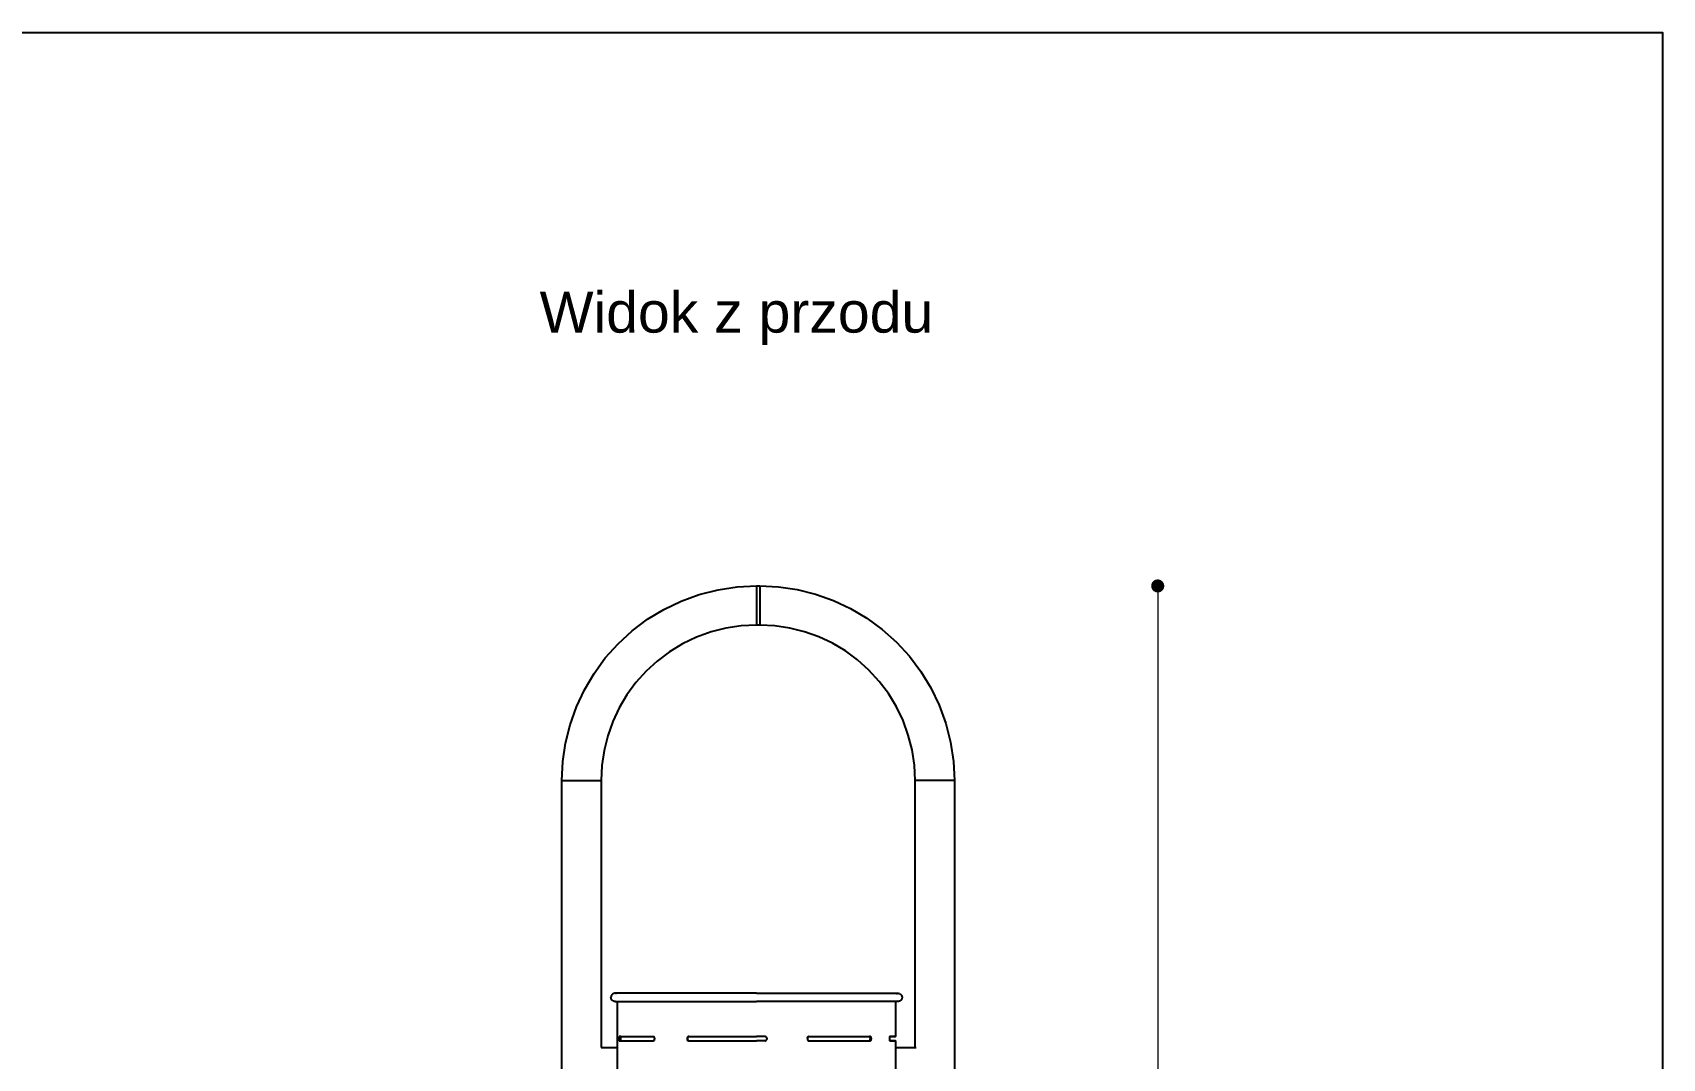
# Model space of a CAD drawing. Header units: millimetres. Extents: x 12069 to 16055, y 15847 to 21295.
# Drawn here: x 14062 to 16055, y 20041 to 21295 of the extents above; entities that cross this region are included whole.
import ezdxf

# ---------------------------------------------------------------- set-up
doc = ezdxf.new("R2010")
doc.units = ezdxf.units.MM
doc.header["$LTSCALE"] = 3
doc.layers.add('DomyÅ›lny', color=7, linetype='Continuous')
doc.styles.get("Standard").update_dxf_attribs({"font": 'arial.ttf'})
doc.dimstyles.new('MATEUSZ', dxfattribs={"dimtxt": 35, "dimasz": 16, "dimexe": 0.18, "dimexo": 0.0625, "dimgap": 0.09, "dimtad": 0, "dimdec": 0, "dimdsep": 46, "dimtxsty": 'Standard', "dimblk": 'DOT', "dimcen": 0.09, "dimse1": 1, "dimse2": 1, "dimadec": 0, "dimazin": 0, "dimtfac": 1, "dimtdec": 0, "dimtofl": 0, "dimtmove": 0, "dimatfit": 3, "dimfxl": 1, "dimtolj": 1, "dimtzin": 0, "dimlwd": 9, "dimlwe": 9, "dimarcsym": 0})

# ---------------------------------------------------------------- blocks, each defined once
blk = doc.blocks.new('_Dot')
at = {"color": 0, "linetype": 'ByBlock', "lineweight": -2}
blk.add_line((-0.5, 0), (-1, 0), dxfattribs=at)
at = {"color": 0, "linetype": 'ByBlock', "const_width": 0.5}
blk.add_lwpolyline([(-0.25, 0, 1), (0.25, 0, 1)], format="xyb", close=True, dxfattribs=at)
blk = doc.blocks.new('*D29')
at = {"color": 0, "lineweight": 9, "transparency": 16777216}
for p, q in [((15437.8, 20602.3), (15437.8, 19989)), ((15437.8, 19274.4), (15437.8, 19887.7))]:
    blk.add_line(p, q, dxfattribs=at)
at = {"layer": 'Defpoints', "color": 0, "transparency": 16777216}
for p in [(14951.1, 20618.3), (15188.9, 19258.4), (15437.8, 19258.4)]:
    blk.add_point(p, dxfattribs=at)
at = {"color": 0, "lineweight": 9, "transparency": 16777216, "xscale": 16, "yscale": 16, "zscale": 16}
for p, rotation in [((15437.8, 20618.3), 90), ((15437.8, 19258.4), 270)]:
    blk.add_blockref('_Dot', p, dxfattribs=dict(at, rotation=rotation))
at = {"color": 0, "transparency": 16777216, "insert": (15437.8, 19938.4), "char_height": 35, "attachment_point": 5, "rotation": 90}
blk.add_mtext('\\A1;1360', dxfattribs=at)

msp = doc.modelspace()

# ---------------------------------------------------------------- linework, layer by layer
msp.add_lwpolyline([(12068.5, 21295), (16055.1, 21295), (16055.1, 15847.5), (12068.5, 15847.5)], close=True)
at = {"layer": 'DomyÅ›lny'}
for p, q in [((14947.1, 20618.3), (14951.1, 20618.3)), ((14951.1, 20570.3), (14947.1, 20570.3)), ((14709.1, 19258.4), (14709.1, 20380.3)), ((14757.1, 20380.3), (14757.1, 20053.7)), ((15141.1, 20053.7), (15141.1, 20380.3)), ((15189.1, 20380.3), (15189.1, 19258.4)), ((14777.1, 19717.1), (14777.1, 20110.1)), ((15117.1, 20110.1), (15117.1, 20067.1)), ((14757.1, 20053.7), (14777.1, 20053.7)), ((14779, 20065.1), (14779, 20064.1)), ((14780.9, 20065.1), (14779, 20065.1)), ((14780.9, 20064.1), (14779, 20064.1)), ((14781.2, 20067.1), (14779.3, 20067.1)), ((14781.2, 20062.1), (14779.3, 20062.1)), ((14780.9, 20065.1), (14780.9, 20064.1)), ((14821.9, 20062.1), (14821, 20062.1)), ((14822.4, 20065.1), (14822.4, 20064.1)), ((14862.2, 20065.1), (14862.2, 20064.1)), ((14862.7, 20065.1), (14862.2, 20065.1)), ((14862.7, 20064.1), (14862.2, 20064.1)), ((14862.7, 20065.1), (14862.7, 20064.1)), ((14864.5, 20067.1), (14864, 20067.1)), ((14864.5, 20062.1), (14864, 20062.1)), ((14958.1, 20067.1), (14957.6, 20067.1)), ((14958.1, 20062.1), (14957.6, 20062.1)), ((14959.7, 20065.1), (14959.7, 20064.1)), ((15009.3, 20065.1), (15009.3, 20064.1)), ((15009.9, 20067.1), (15011.2, 20067.1)), ((15009.9, 20062.1), (15011.2, 20062.1)), ((15085, 20067.1), (15086.3, 20067.1)), ((15085, 20062.1), (15086.3, 20062.1)), ((15086.2, 20065.1), (15086.2, 20064.1)), ((15086.2, 20065.1), (15087.5, 20065.1)), ((15086.2, 20064.1), (15087.5, 20064.1)), ((15087.5, 20065.1), (15087.5, 20064.1)), ((15109.6, 20065.1), (15109.6, 20064.1)), ((15117.1, 20062.1), (15117.1, 20017.1)), ((15117.1, 20053.7), (15142.3, 20053.7))]:
    msp.add_line(p, q, dxfattribs=at)
for points in [[(14709.1, 20380.3, 0), (14710.2, 20403.4, 0), (14713.5, 20426.1, 0), (14719.1, 20448.5, 0), (14726.8, 20470.4, 0), (14736.6, 20491.4, 0), (14748.4, 20511.4, 0), (14762.2, 20530.2, 0), (14777.8, 20547.6, 0), (14795, 20563.4, 0), (14813.8, 20577.5, 0), (14833.8, 20589.6, 0), (14855.1, 20599.8, 0), (14877.2, 20607.8, 0), (14900.2, 20613.6, 0), (14923.6, 20617.1, 0), (14947.1, 20618.3, 0)], [(14947.1, 20618.3, 0), (14947.1, 20618.3, 0), (14947.1, 20618.3, 0), (14947.1, 20618.3, 0), (14947.1, 20618.3, 0), (14947.1, 20618.3, 0), (14947.1, 20618.3, 0), (14947.1, 20618.3, 0), (14947.1, 20618.3, 0), (14947.1, 20618.3, 0), (14947.1, 20618.3, 0), (14947.1, 20618.3, 0), (14947.1, 20618.3, 0), (14947.1, 20618.3, 0), (14947.1, 20618.1, 0), (14947.1, 20617.6, 0), (14947.1, 20615.3, 0), (14947.1, 20594.3, 0)], [(14951.1, 20618.3, 0), (14951.1, 20618.3, 0), (14951.1, 20618.3, 0), (14951.1, 20618.3, 0), (14951.1, 20618.3, 0), (14951.1, 20618.3, 0), (14951.1, 20618.3, 0), (14951.1, 20618.3, 0), (14951.1, 20618.3, 0), (14951.1, 20618.3, 0), (14951.1, 20618.3, 0), (14951.1, 20618.3, 0), (14951.1, 20618.3, 0), (14951.1, 20618.3, 0), (14951.1, 20618.1, 0), (14951.1, 20617.6, 0), (14951.1, 20615.3, 0), (14951.1, 20594.3, 0)], [(14951.1, 20618.3, 0), (14974.1, 20617.2, 0), (14996.9, 20613.9, 0), (15019.3, 20608.3, 0), (15041.1, 20600.6, 0), (15062.2, 20590.8, 0), (15082.2, 20579, 0), (15101, 20565.2, 0), (15118.4, 20549.6, 0), (15134.2, 20532.4, 0), (15148.2, 20513.6, 0), (15160.4, 20493.6, 0), (15170.6, 20472.3, 0), (15178.6, 20450.2, 0), (15184.4, 20427.2, 0), (15187.9, 20403.8, 0), (15189.1, 20380.3, 0)], [(14947.1, 20594.3, 0), (14947.1, 20570.3, 0)], [(14951.1, 20594.3, 0), (14951.1, 20577.3, 0), (14951.1, 20572, 0), (14951.1, 20570.7, 0), (14951.1, 20570.4, 0), (14951.1, 20570.3, 0), (14951.1, 20570.3, 0), (14951.1, 20570.3, 0), (14951.1, 20570.3, 0), (14951.1, 20570.3, 0), (14951.1, 20570.3, 0), (14951.1, 20570.3, 0), (14951.1, 20570.3, 0), (14951.1, 20570.3, 0), (14951.1, 20570.3, 0), (14951.1, 20570.3, 0), (14951.1, 20570.3, 0), (14951.1, 20570.3, 0), (14951.1, 20570.3, 0)], [(14947.1, 20570.3, 0), (14928.3, 20569.4, 0), (14909.7, 20566.6, 0), (14891.5, 20562, 0), (14873.8, 20555.6, 0), (14856.8, 20547.5, 0), (14840.7, 20537.8, 0), (14825.8, 20526.5, 0), (14812, 20513.9, 0), (14799.6, 20500.1, 0), (14788.6, 20485.1, 0), (14779.1, 20469.1, 0), (14771.3, 20452.4, 0), (14765.1, 20435, 0), (14760.7, 20417, 0), (14758, 20398.7, 0), (14757.1, 20380.3, 0)], [(15141.1, 20380.3, 0), (15140.2, 20399.1, 0), (15137.4, 20417.7, 0), (15132.8, 20435.9, 0), (15126.4, 20453.6, 0), (15118.3, 20470.6, 0), (15108.5, 20486.7, 0), (15097.3, 20501.6, 0), (15084.7, 20515.4, 0), (15070.8, 20527.8, 0), (15055.9, 20538.8, 0), (15039.9, 20548.3, 0), (15023.2, 20556.1, 0), (15005.8, 20562.3, 0), (14987.8, 20566.7, 0), (14969.5, 20569.4, 0), (14951.1, 20570.3, 0)], [(14709.1, 20380.3, 0), (14709.1, 20380.3, 0), (14709.1, 20380.3, 0), (14709.1, 20380.3, 0), (14709.1, 20380.3, 0), (14709.1, 20380.3, 0), (14709.1, 20380.3, 0), (14709.1, 20380.3, 0), (14709.1, 20380.3, 0), (14709.1, 20380.3, 0), (14709.1, 20380.3, 0), (14709.1, 20380.3, 0), (14709.1, 20380.3, 0), (14709.1, 20380.3, 0), (14709.3, 20380.3, 0), (14709.8, 20380.3, 0), (14712, 20380.3, 0), (14733.1, 20380.3, 0)], [(14733.1, 20380.3, 0), (14757.1, 20380.3, 0)], [(15165.1, 20380.3, 0), (15141.1, 20380.3, 0)], [(15189.1, 20380.3, 0), (15189.1, 20380.3, 0), (15189.1, 20380.3, 0), (15189.1, 20380.3, 0), (15189.1, 20380.3, 0), (15189.1, 20380.3, 0), (15189.1, 20380.3, 0), (15189.1, 20380.3, 0), (15189.1, 20380.3, 0), (15189.1, 20380.3, 0), (15189.1, 20380.3, 0), (15189.1, 20380.3, 0), (15189.1, 20380.3, 0), (15189, 20380.3, 0), (15188.9, 20380.3, 0), (15188.4, 20380.3, 0), (15186.1, 20380.3, 0), (15165.1, 20380.3, 0)], [(14774.1, 20120.1, 0), (14773.6, 20120.1, 0), (14773.1, 20120, 0), (14772.6, 20119.9, 0), (14772.1, 20119.7, 0), (14771.7, 20119.5, 0), (14771.2, 20119.2, 0), (14770.9, 20118.9, 0), (14770.5, 20118.6, 0), (14770.2, 20118.2, 0), (14769.9, 20117.8, 0), (14769.6, 20117.4, 0), (14769.4, 20117, 0), (14769.3, 20116.5, 0), (14769.2, 20116, 0), (14769.1, 20115.6, 0), (14769.1, 20115.1, 0)], [(14774.1, 20110.1, 0), (14773.2, 20110.2, 0), (14772.7, 20110.3, 0), (14772.2, 20110.5, 0), (14771.8, 20110.7, 0), (14771.4, 20110.9, 0), (14771, 20111.2, 0), (14770.6, 20111.5, 0), (14770.3, 20111.9, 0), (14770, 20112.3, 0), (14769.7, 20112.7, 0), (14769.5, 20113.1, 0), (14769.3, 20113.6, 0), (14769.2, 20114.1, 0), (14769.1, 20114.6, 0), (14769.1, 20115.1, 0)], [(14775.7, 20119.9, 0), (14774.9, 20120, 0), (14774.1, 20120.1, 0)], [(14947.1, 20120.1, 0), (14774.1, 20120.1, 0)], [(14947.1, 20120.1, 0), (15120.1, 20120.1, 0)], [(15118.5, 20119.9, 0), (15119.3, 20120, 0), (15120.1, 20120.1, 0)], [(15120.1, 20120.1, 0), (15120.6, 20120.1, 0), (15121.1, 20120, 0), (15121.6, 20119.9, 0), (15122.1, 20119.7, 0), (15122.5, 20119.5, 0), (15122.9, 20119.2, 0), (15123.3, 20118.9, 0), (15123.7, 20118.6, 0), (15124, 20118.2, 0), (15124.3, 20117.8, 0), (15124.5, 20117.4, 0), (15124.7, 20117, 0), (15124.9, 20116.5, 0), (15125, 20116, 0), (15125.1, 20115.6, 0), (15125.1, 20115.1, 0)], [(15125.1, 20115.1, 0), (15125.1, 20114.6, 0), (15125, 20114.1, 0), (15124.9, 20113.6, 0), (15124.7, 20113.1, 0), (15124.5, 20112.7, 0), (15124.2, 20112.3, 0), (15123.9, 20111.9, 0), (15123.6, 20111.5, 0), (15123.2, 20111.2, 0), (15122.8, 20110.9, 0), (15122.4, 20110.7, 0), (15121.9, 20110.5, 0), (15121.5, 20110.3, 0), (15121, 20110.2, 0), (15120.6, 20110.1, 0), (15120.1, 20110.1, 0)], [(14774.1, 20110.1, 0), (14774.8, 20110.2, 0), (14775.5, 20110.3, 0)], [(14774.1, 20110.1, 0), (14774.1, 20110.1, 0), (14774.1, 20110.1, 0), (14774.1, 20110.1, 0), (14774.1, 20110.1, 0), (14774.1, 20110.1, 0), (14774.1, 20110.1, 0), (14774.1, 20110.1, 0), (14774.1, 20110.1, 0), (14774.1, 20110.1, 0), (14774.1, 20110.1, 0), (14774.3, 20110.1, 0), (14775.2, 20110.1, 0), (14779.1, 20110.1, 0), (14821.1, 20110.1, 0), (14947.1, 20110.1, 0)], [(15120.1, 20110.1, 0), (15120.1, 20110.1, 0), (15120.1, 20110.1, 0), (15120.1, 20110.1, 0), (15120.1, 20110.1, 0), (15120.1, 20110.1, 0), (15120.1, 20110.1, 0), (15120.1, 20110.1, 0), (15120.1, 20110.1, 0), (15120.1, 20110.1, 0), (15120.1, 20110.1, 0), (15119.9, 20110.1, 0), (15119, 20110.1, 0), (15115.1, 20110.1, 0), (15073, 20110.1, 0), (14947.1, 20110.1, 0)], [(15120.1, 20110.1, 0), (15119.7, 20110.1, 0), (15119.4, 20110.2, 0), (15118.7, 20110.3, 0)], [(14779.3, 20067.1, 0), (14779.3, 20067.1, 0), (14779.3, 20067.1, 0), (14779.3, 20067.1, 0), (14779.3, 20067.1, 0), (14779.3, 20067.1, 0), (14779.3, 20067.1, 0), (14779.3, 20067.1, 0), (14779.3, 20067.1, 0), (14779.2, 20067, 0), (14779.2, 20066.9, 0), (14779.1, 20066.8, 0), (14779.1, 20066.2, 0), (14779, 20065.1, 0)], [(14779, 20064.1, 0), (14779, 20064, 0), (14779, 20063.3, 0), (14779.1, 20062.6, 0), (14779.2, 20062.4, 0), (14779.2, 20062.2, 0), (14779.2, 20062.2, 0), (14779.3, 20062.2, 0), (14779.3, 20062.1, 0), (14779.3, 20062.1, 0), (14779.3, 20062.1, 0), (14779.3, 20062.1, 0), (14779.3, 20062.1, 0), (14779.3, 20062.1, 0), (14779.3, 20062.1, 0), (14779.3, 20062.1, 0)], [(14779.3, 20067.1, 0), (14794, 20067.1, 0), (14821, 20067.1, 0)], [(14779.3, 20062.1, 0), (14794, 20062.1, 0), (14821, 20062.1, 0)], [(14781.2, 20067.1, 0), (14781.2, 20067.1, 0), (14781.2, 20067.1, 0), (14781.2, 20067.1, 0), (14781.2, 20067.1, 0), (14781.2, 20067.1, 0), (14781.2, 20067.1, 0), (14781.1, 20067.1, 0), (14781.1, 20067.1, 0), (14781.1, 20067, 0), (14781.1, 20066.9, 0), (14781, 20066.8, 0), (14780.9, 20066.2, 0), (14780.9, 20065.1, 0)], [(14780.9, 20064.1, 0), (14780.9, 20064, 0), (14780.9, 20063.4, 0), (14781, 20062.6, 0), (14781, 20062.4, 0), (14781.1, 20062.2, 0), (14781.1, 20062.2, 0), (14781.1, 20062.2, 0), (14781.2, 20062.1, 0), (14781.2, 20062.1, 0), (14781.2, 20062.1, 0), (14781.2, 20062.1, 0), (14781.2, 20062.1, 0), (14781.2, 20062.1, 0), (14781.2, 20062.1, 0), (14781.2, 20062.1, 0)], [(14781.2, 20067.1, 0), (14795.5, 20067.1, 0), (14821.9, 20067.1, 0)], [(14822.4, 20065.1, 0), (14822.4, 20065.2, 0), (14822.4, 20065.5, 0), (14822.3, 20065.9, 0), (14822.2, 20066.1, 0), (14822.1, 20066.3, 0), (14822, 20066.5, 0), (14821.9, 20066.6, 0), (14821.8, 20066.8, 0), (14821.6, 20066.9, 0), (14821.5, 20067, 0), (14821.3, 20067.1, 0), (14821.2, 20067.1, 0), (14821, 20067.1, 0)], [(14821, 20062.1, 0), (14821.1, 20062.1, 0), (14821.2, 20062.1, 0), (14821.3, 20062.2, 0), (14821.5, 20062.2, 0), (14821.6, 20062.3, 0), (14821.7, 20062.4, 0), (14821.8, 20062.5, 0), (14821.9, 20062.6, 0), (14822, 20062.7, 0), (14822.2, 20063, 0), (14822.3, 20063.4, 0), (14822.4, 20063.7, 0), (14822.4, 20064.1, 0)], [(14864, 20067.1, 0), (14863.9, 20067.1, 0), (14863.7, 20067.1, 0), (14863.5, 20067, 0), (14863.4, 20067, 0), (14863.2, 20066.9, 0), (14863.1, 20066.8, 0), (14863, 20066.7, 0), (14862.8, 20066.6, 0), (14862.7, 20066.5, 0), (14862.6, 20066.4, 0), (14862.5, 20066.2, 0), (14862.4, 20066, 0), (14862.3, 20065.8, 0), (14862.3, 20065.6, 0), (14862.2, 20065.4, 0), (14862.2, 20065.1, 0)], [(14862.2, 20064.1, 0), (14862.2, 20064, 0), (14862.2, 20063.7, 0), (14862.3, 20063.5, 0), (14862.3, 20063.3, 0), (14862.4, 20063.1, 0), (14862.5, 20062.9, 0), (14862.7, 20062.7, 0), (14862.8, 20062.6, 0), (14863, 20062.4, 0), (14863.2, 20062.3, 0), (14863.4, 20062.2, 0), (14863.6, 20062.2, 0), (14863.8, 20062.1, 0), (14864, 20062.1, 0)], [(14864.5, 20067.1, 0), (14864.3, 20067.1, 0), (14864.2, 20067.1, 0), (14864, 20067, 0), (14863.9, 20067, 0), (14863.7, 20066.9, 0), (14863.6, 20066.8, 0), (14863.4, 20066.7, 0), (14863.3, 20066.6, 0), (14863.2, 20066.5, 0), (14863.1, 20066.4, 0), (14862.9, 20066.2, 0), (14862.9, 20066, 0), (14862.8, 20065.8, 0), (14862.7, 20065.6, 0), (14862.7, 20065.4, 0), (14862.7, 20065.1, 0)], [(14862.7, 20064.1, 0), (14862.7, 20064, 0), (14862.7, 20063.7, 0), (14862.7, 20063.5, 0), (14862.8, 20063.3, 0), (14862.9, 20063.1, 0), (14863, 20062.9, 0), (14863.1, 20062.7, 0), (14863.3, 20062.6, 0), (14863.5, 20062.4, 0), (14863.6, 20062.3, 0), (14863.8, 20062.2, 0), (14864, 20062.2, 0), (14864.3, 20062.1, 0), (14864.5, 20062.1, 0)], [(14864, 20067.1, 0), (14947.1, 20067.1, 0)], [(14864, 20062.1, 0), (14947.1, 20062.1, 0)], [(14958.1, 20067.1, 0), (14947.1, 20067.1, 0)], [(14957.6, 20067.1, 0), (14947.1, 20067.1, 0)], [(14957.6, 20062.1, 0), (14947.1, 20062.1, 0)], [(14959.7, 20065.1, 0), (14959.7, 20065.2, 0), (14959.6, 20065.5, 0), (14959.6, 20065.7, 0), (14959.5, 20065.9, 0), (14959.4, 20066.1, 0), (14959.3, 20066.3, 0), (14959.1, 20066.5, 0), (14959, 20066.6, 0), (14958.8, 20066.8, 0), (14958.6, 20066.9, 0), (14958.3, 20067, 0), (14958.1, 20067.1, 0), (14957.8, 20067.1, 0), (14957.6, 20067.1, 0)], [(14957.6, 20062.1, 0), (14958, 20062.1, 0), (14958.3, 20062.2, 0), (14958.5, 20062.3, 0), (14958.6, 20062.4, 0), (14958.8, 20062.5, 0), (14958.9, 20062.6, 0), (14959.1, 20062.7, 0), (14959.2, 20062.9, 0), (14959.3, 20063, 0), (14959.5, 20063.2, 0), (14959.5, 20063.4, 0), (14959.6, 20063.6, 0), (14959.7, 20063.8, 0), (14959.7, 20064.1, 0)], [(15009.3, 20065.1, 0), (15009.3, 20065.2, 0), (15009.3, 20065.5, 0), (15009.4, 20065.7, 0), (15009.4, 20065.9, 0), (15009.5, 20066.1, 0), (15009.7, 20066.3, 0), (15009.8, 20066.4, 0), (15010, 20066.6, 0), (15010.1, 20066.8, 0), (15010.3, 20066.9, 0), (15010.6, 20067, 0), (15010.8, 20067.1, 0), (15011, 20067.1, 0), (15011.2, 20067.1, 0)], [(15011.2, 20067.1, 0), (15010.9, 20067.1, 0), (15010.8, 20067, 0), (15010.6, 20067, 0), (15010.4, 20066.9, 0), (15010.3, 20066.8, 0), (15010.1, 20066.7, 0), (15010, 20066.6, 0), (15009.9, 20066.5, 0), (15009.7, 20066.4, 0), (15009.6, 20066.2, 0), (15009.5, 20066, 0), (15009.4, 20065.9, 0), (15009.4, 20065.6, 0), (15009.3, 20065.4, 0), (15009.3, 20065.1, 0)], [(15009.3, 20064.1, 0), (15009.3, 20064, 0), (15009.3, 20063.7, 0), (15009.4, 20063.6, 0), (15009.4, 20063.3, 0), (15009.5, 20063.1, 0), (15009.7, 20063, 0), (15009.8, 20062.8, 0), (15010, 20062.6, 0), (15010.1, 20062.5, 0), (15010.3, 20062.3, 0), (15010.6, 20062.2, 0), (15010.8, 20062.2, 0), (15011, 20062.1, 0), (15011.2, 20062.1, 0)], [(15009.9, 20067.1, 0), (15085, 20067.1, 0)], [(15009.9, 20062.1, 0), (15085, 20062.1, 0)], [(15011.2, 20067.1, 0), (15086.3, 20067.1, 0)], [(15011.2, 20062.1, 0), (15086.3, 20062.1, 0)], [(15086.2, 20065.1, 0), (15086.2, 20065.2, 0), (15086.2, 20065.5, 0), (15086.1, 20065.9, 0), (15086, 20066.3, 0), (15085.9, 20066.4, 0), (15085.8, 20066.6, 0), (15085.7, 20066.8, 0), (15085.5, 20066.9, 0), (15085.4, 20067, 0), (15085.3, 20067.1, 0), (15085.2, 20067.1, 0), (15085.1, 20067.1, 0), (15085.1, 20067.1, 0), (15085, 20067.1, 0)], [(15085, 20062.1, 0), (15085.1, 20062.1, 0), (15085.2, 20062.1, 0), (15085.3, 20062.2, 0), (15085.4, 20062.2, 0), (15085.5, 20062.3, 0), (15085.6, 20062.4, 0), (15085.7, 20062.5, 0), (15085.8, 20062.6, 0), (15085.8, 20062.7, 0), (15086, 20063, 0), (15086.1, 20063.4, 0), (15086.2, 20063.7, 0), (15086.2, 20064.1, 0)], [(15087.5, 20065.1, 0), (15087.5, 20065.2, 0), (15087.5, 20065.5, 0), (15087.4, 20065.9, 0), (15087.3, 20066.3, 0), (15087.2, 20066.4, 0), (15087.1, 20066.6, 0), (15087, 20066.8, 0), (15086.9, 20066.9, 0), (15086.7, 20067, 0), (15086.6, 20067.1, 0), (15086.5, 20067.1, 0), (15086.4, 20067.1, 0), (15086.4, 20067.1, 0), (15086.3, 20067.1, 0)], [(15086.3, 20062.1, 0), (15086.4, 20062.1, 0), (15086.5, 20062.1, 0), (15086.6, 20062.2, 0), (15086.7, 20062.2, 0), (15086.8, 20062.3, 0), (15086.9, 20062.4, 0), (15087, 20062.5, 0), (15087.1, 20062.6, 0), (15087.1, 20062.7, 0), (15087.3, 20063, 0), (15087.4, 20063.4, 0), (15087.5, 20063.7, 0), (15087.5, 20064.1, 0)], [(15110.2, 20067.1, 0), (15110.1, 20067.1, 0), (15110.1, 20067.1, 0), (15110.1, 20067.1, 0), (15110.1, 20067.1, 0), (15110, 20067.1, 0), (15110, 20067, 0), (15110, 20067, 0), (15109.9, 20066.9, 0), (15109.9, 20066.8, 0), (15109.8, 20066.6, 0), (15109.7, 20066.4, 0), (15109.6, 20066, 0), (15109.6, 20065.1, 0)], [(15109.6, 20064.1, 0), (15109.6, 20064, 0), (15109.6, 20063.3, 0), (15109.7, 20062.9, 0), (15109.8, 20062.6, 0), (15109.9, 20062.4, 0), (15109.9, 20062.3, 0), (15110, 20062.2, 0), (15110, 20062.2, 0), (15110, 20062.2, 0), (15110.1, 20062.1, 0), (15110.1, 20062.1, 0), (15110.1, 20062.1, 0), (15110.1, 20062.1, 0), (15110.2, 20062.1, 0), (15110.2, 20062.1, 0)]]:
    msp.add_polyline3d(points, dxfattribs=at)
for points in [[(15110.2, 20067.1, 0), (15115.1, 20067.1, 0), (15115.1, 20067.1, 0), (15115.1, 20067.1, 0), (15115.1, 20067.1, 0), (15115.1, 20067.1, 0), (15115.1, 20067.1, 0), (15115.1, 20067.1, 0), (15115.1, 20067.1, 0), (15115.1, 20067.1, 0), (15115.1, 20067.1, 0), (15115.1, 20067.1, 0), (15115.1, 20067.1, 0), (15115.1, 20067.1, 0), (15115.1, 20067.1, 0), (15115.1, 20067.1, 0), (15115.1, 20067.1, 0), (15115.1, 20067.1, 0), (15115.1, 20067.1, 0), (15115.1, 20067.1, 0), (15115.1, 20067.1, 0), (15115, 20067.1, 0), (15113.9, 20067.1, 0)], [(15110.2, 20067.1, 0), (15117.1, 20067.1, 0), (15117.1, 20067.1, 0), (15117.1, 20067.1, 0), (15117.1, 20067.1, 0), (15117.1, 20067.1, 0), (15117.1, 20067.1, 0), (15117.1, 20067.1, 0), (15117.1, 20067.1, 0), (15117.1, 20067.1, 0), (15117.1, 20067.1, 0), (15117.1, 20067.1, 0), (15117.1, 20067.1, 0), (15117.1, 20067.1, 0), (15117.1, 20067.1, 0), (15117.1, 20067.1, 0), (15117.1, 20067.1, 0), (15117.1, 20067.1, 0), (15117, 20067.1, 0), (15116.9, 20067.1, 0), (15115.4, 20067.1, 0)], [(15110.2, 20062.1, 0), (15115.1, 20062.1, 0), (15115.1, 20062.1, 0), (15115.1, 20062.1, 0), (15115.1, 20062.1, 0), (15115.1, 20062.1, 0), (15115.1, 20062.1, 0), (15115.1, 20062.1, 0), (15115.1, 20062.1, 0), (15115.1, 20062.1, 0), (15115.1, 20062.1, 0), (15115.1, 20062.1, 0), (15115.1, 20062.1, 0), (15115.1, 20062.1, 0), (15115.1, 20062.1, 0), (15115.1, 20062.1, 0), (15115.1, 20062.1, 0), (15115.1, 20062.1, 0), (15115.1, 20062.1, 0), (15115.1, 20062.1, 0), (15115.1, 20062.1, 0), (15115, 20062.1, 0), (15113.9, 20062.1, 0)], [(15110.2, 20062.1, 0), (15117.1, 20062.1, 0), (15117.1, 20062.1, 0), (15117.1, 20062.1, 0), (15117.1, 20062.1, 0), (15117.1, 20062.1, 0), (15117.1, 20062.1, 0), (15117.1, 20062.1, 0), (15117.1, 20062.1, 0), (15117.1, 20062.1, 0), (15117.1, 20062.1, 0), (15117.1, 20062.1, 0), (15117.1, 20062.1, 0), (15117.1, 20062.1, 0), (15117.1, 20062.1, 0), (15117.1, 20062.1, 0), (15117.1, 20062.1, 0), (15117.1, 20062.1, 0), (15117, 20062.1, 0), (15116.9, 20062.1, 0), (15115.4, 20062.1, 0)]]:
    msp.add_polyline3d(points, close=True, dxfattribs=at)

# ---------------------------------------------------------------- texts
at = {"insert": (14681.9, 20978.1), "char_height": 50, "attachment_point": 1}
msp.add_mtext_dynamic_manual_height_columns('Widok z przodu', width=1167.306, gutter_width=1, heights=[0], dxfattribs=at)

# ---------------------------------------------------------------- dimensions: what is measured, and where the dimension line sits
dim = msp.add_linear_dim(base=(15437.8, 19258.4), p1=(14951.1, 20618.3), p2=(15188.9, 19258.4), angle=90, dimstyle='MATEUSZ')
dim.commit()
dim.dimension.update_dxf_attribs({"geometry": '*D29', "text_midpoint": (15437.8, 19938.4)})

doc.saveas('drawing.dxf')
